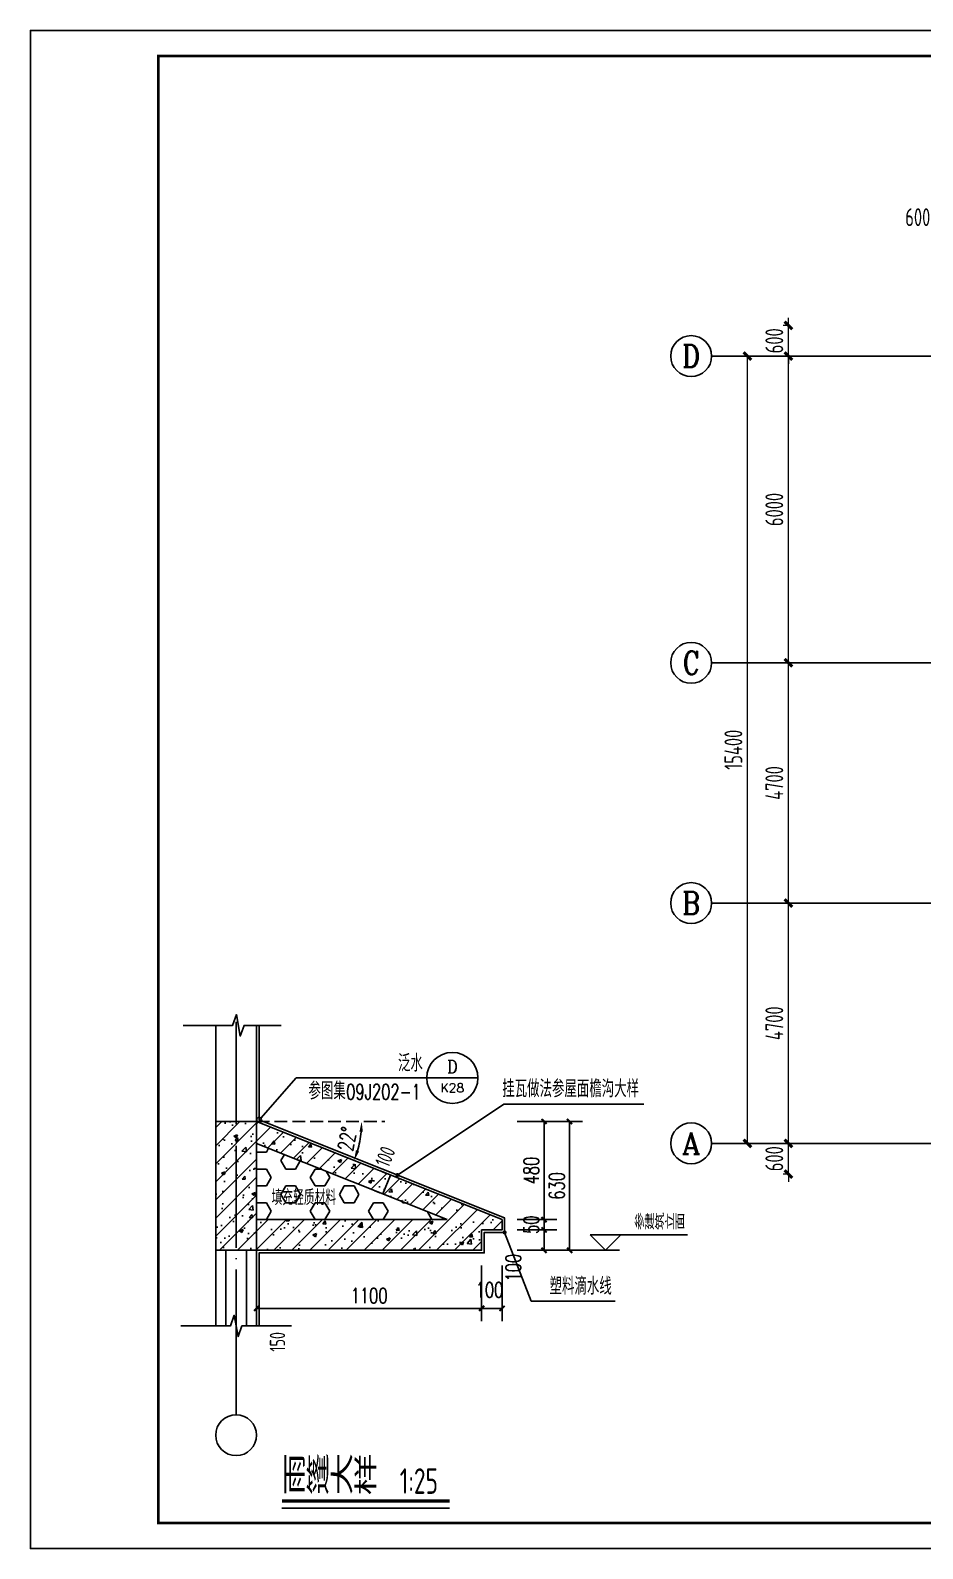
# Model space of a CAD drawing. Header units: millimetres. Extents: x 1742399 to 4898386, y 2481636 to 5226310.
# Drawn here: x 2117283 to 2134728, y 2586514 to 2616214 of the extents above; entities that cross this region are included whole.
import ezdxf
from ezdxf.enums import TextEntityAlignment as Align

# ---------------------------------------------------------------- set-up
doc = ezdxf.new("R2010")
doc.units = ezdxf.units.MM
doc.header["$LTSCALE"] = 1000
doc.linetypes.add('DASH', pattern=[0.35, 0.25, -0.1])
doc.linetypes.add('DOTE', pattern=[2.42, 2, -0.2, 0.02, -0.2])
for name, color, linetype in [('AXIS', 3, 'Continuous'), ('AXIS_TEXT', 7, 'Continuous'), ('DIM_ELEV', 3, 'Continuous'), ('DIM_LEAD', 3, 'Continuous'), ('DIM_SYMB', 3, 'Continuous'), ('DOTE', 1, 'DOTE'), ('G-屋顶', 2, 'Continuous'), ('PUB_DIM', 3, 'Continuous'), ('PUB_TEXT', 7, 'Continuous'), ('PUB_TITLE', 4, 'Continuous'), ('YHG_柱', 4, 'Continuous'), ('YHJ_公填', 8, 'Continuous'), ('YHJ_剖面_梁板', 4, 'Continuous'), ('YHJ_立面_墙线中', 2, 'Continuous'), ('公用-引出', 3, 'Continuous'), ('公用-索引', 3, 'Continuous')]:
    doc.layers.add(name, color=color, linetype=linetype)
doc.layers.add('COLU_TH', color=7, linetype='ByLayer', lineweight=18)
doc.layers.add('Z-详图标注', color=3, linetype='ByLayer', lineweight=18)
doc.layers.add('YHG_内尺寸', color=3, linetype='Continuous', lineweight=18, transparency=0.16)
doc.styles.add('_TCH_AXIS', font='COMPLEX', dxfattribs={"bigfont": 'GBCBIG'})
doc.styles.add('_TCH_DIM', font='SIMPLEX', dxfattribs={"bigfont": 'GBCBIG'})
doc.styles.add('_TCH_DIM_T3', font='SIMPLEX', dxfattribs={"width": 0.705882, "bigfont": 'GBCBIG'})
doc.styles.add('_TCH_LABEL', font='COMPLEX', dxfattribs={"bigfont": 'GBCBIG'})
doc.styles.add('COMPLEX', font='COMPLEX')
doc.styles.add('TSSD_Label', font='Tssdeng.shx', dxfattribs={"width": 0.7, "bigfont": 'hztxt.shx'})
doc.styles.add('TSSD_Rein', font='TSSDENG', dxfattribs={"width": 0.7, "bigfont": '@1HZTXT'})
doc.styles.add('TSSD_REIN_T3', font='tssdeng.shx', dxfattribs={"width": 0.7, "bigfont": 'hztxt.shx'})
doc.dimstyles.new('_TCH_ARCH&&100', dxfattribs={"dimtxt": 350, "dimasz": 150, "dimexe": 100, "dimexo": 200, "dimgap": 100, "dimtad": 1, "dimdec": 0, "dimzin": 0, "dimdsep": 46, "dimtxsty": 'TSSD_REIN_T3', "dimblk": 'ARCHTICK', "dimcen": 0.09, "dimclrt": 7, "dimazin": 2, "dimtfac": 1, "dimtdec": 0, "dimtix": 1, "dimtmove": 2, "dimatfit": 3, "dimfxl": 1, "dimfxlon": 1, "dimtolj": 1, "dimtzin": 0, "dimlwd": 18, "dimlwe": 18, "dimarcsym": 0})
doc.dimstyles.new('_TCH_ARCH&&25', dxfattribs={"dimtxt": 74.375, "dimasz": 25, "dimexe": 62.5, "dimexo": 75, "dimgap": 25, "dimtad": 1, "dimdec": 0, "dimzin": 0, "dimdsep": 46, "dimtxsty": '_TCH_DIM_T3', "dimblk": 'ARCHTICK', "dimcen": 0.09, "dimclrt": 7, "dimazin": 2, "dimtfac": 1, "dimtdec": 0, "dimtix": 1, "dimtmove": 2, "dimatfit": 3, "dimfxl": 1, "dimtolj": 1, "dimtzin": 0, "dimarcsym": 0})
doc.dimstyles.new('_TCH_ARROW&&25', dxfattribs={"dimtxt": 74.375, "dimasz": 50, "dimexe": 62.5, "dimexo": 75, "dimgap": 25, "dimtad": 1, "dimdec": 0, "dimzin": 0, "dimdsep": 46, "dimtxsty": '_TCH_DIM_T3', "dimcen": 0.09, "dimclrt": 7, "dimazin": 2, "dimtfac": 1, "dimtdec": 0, "dimtix": 1, "dimtmove": 2, "dimatfit": 3, "dimfxl": 1, "dimtolj": 1, "dimtzin": 0, "dimarcsym": 0})
doc.dimstyles.new('TSSD_100_100$0', dxfattribs={"dimscale": 0.66667, "dimtxt": 450, "dimasz": 1.28, "dimexe": 100, "dimexo": 250, "dimgap": 80, "dimtad": 1, "dimdec": 0, "dimzin": 0, "dimdsep": 46, "dimtxsty": 'TSSD_Rein', "dimblk": 'ARCHTICK', "dimblk1": 'XG', "dimblk2": 'XG', "dimsah": 1, "dimcen": 0, "dimdle": 100, "dimclrd": 3, "dimclre": 3, "dimclrt": 7, "dimazin": 0, "dimtfac": 1, "dimtdec": 0, "dimtix": 1, "dimtmove": 2, "dimatfit": 3, "dimldrblk": 'XG', "dimfxl": 1, "dimtvp": 0.7, "dimtolj": 1, "dimtzin": 0, "dimarcsym": 0})

# ---------------------------------------------------------------- blocks, each defined once
blk = doc.blocks.new('_ArchTick')
at = {"color": 0, "linetype": 'ByBlock', "const_width": 0.4}
blk.add_lwpolyline([(-0.5, -0.5), (0.5, 0.5)], dxfattribs=at)
blk = doc.blocks.new('*D93')
at = {"layer": 'Defpoints', "color": 0, "transparency": 16777216}
for p in [(2126502, 2592750), (2127326, 2592750), (2126502, 2592350)]:
    blk.add_point(p, dxfattribs=at)
at = {"layer": 'PUB_DIM', "color": 0, "lineweight": -2, "transparency": 16777216}
for p, q in [((2126802, 2592750), (2127576, 2592750)), ((2127326, 2592350), (2127326, 2592750)), ((2126802, 2592350), (2127576, 2592350))]:
    blk.add_line(p, q, dxfattribs=at)
at = {"layer": 'PUB_DIM', "color": 0, "lineweight": -2, "transparency": 16777216, "xscale": 100, "yscale": 100, "zscale": 100}
for p, rotation in [((2127326, 2592750), 90), ((2127326, 2592350), 270)]:
    blk.add_blockref('_ArchTick', p, dxfattribs=dict(at, rotation=rotation))
at = {"layer": 'PUB_DIM', "color": 7, "transparency": 16777216, "insert": (2126726, 2592011), "char_height": 297.5, "attachment_point": 5, "rotation": 90, "style": '_TCH_DIM_T3'}
blk.add_mtext('\\A1;100', dxfattribs=at)
blk = doc.blocks.new('*D94')
at = {"layer": 'Defpoints', "color": 0, "transparency": 16777216}
for p in [(2126502, 2592950), (2127326, 2592950), (2126502, 2592750)]:
    blk.add_point(p, dxfattribs=at)
at = {"layer": 'PUB_DIM', "color": 0, "lineweight": -2, "transparency": 16777216}
for p, q in [((2126802, 2592950), (2127576, 2592950)), ((2127326, 2592950), (2127326, 2593050)), ((2127326, 2592750), (2127326, 2592950)), ((2126802, 2592750), (2127576, 2592750)), ((2127326, 2592750), (2127326, 2592650))]:
    blk.add_line(p, q, dxfattribs=at)
at = {"layer": 'PUB_DIM', "color": 0, "lineweight": -2, "transparency": 16777216, "xscale": 100, "yscale": 100, "zscale": 100}
for p, rotation in [((2127326, 2592950), 270), ((2127326, 2592750), 90)]:
    blk.add_blockref('_ArchTick', p, dxfattribs=dict(at, rotation=rotation))
at = {"layer": 'PUB_DIM', "color": 7, "transparency": 16777216, "insert": (2127077, 2592850), "char_height": 297.5, "attachment_point": 5, "rotation": 90, "style": '_TCH_DIM_T3'}
blk.add_mtext('\\A1;50', dxfattribs=at)
blk = doc.blocks.new('*D95')
at = {"layer": 'Defpoints', "color": 0, "transparency": 16777216}
for p in [(2126502, 2594870), (2127326, 2594870), (2126502, 2592950)]:
    blk.add_point(p, dxfattribs=at)
at = {"layer": 'PUB_DIM', "color": 0, "lineweight": -2, "transparency": 16777216}
for p, q in [((2126802, 2594870), (2127576, 2594870)), ((2127326, 2592950), (2127326, 2594870)), ((2126802, 2592950), (2127576, 2592950))]:
    blk.add_line(p, q, dxfattribs=at)
at = {"layer": 'PUB_DIM', "color": 0, "lineweight": -2, "transparency": 16777216, "xscale": 100, "yscale": 100, "zscale": 100}
for p, rotation in [((2127326, 2594870), 90), ((2127326, 2592950), 270)]:
    blk.add_blockref('_ArchTick', p, dxfattribs=dict(at, rotation=rotation))
at = {"layer": 'PUB_DIM', "color": 7, "transparency": 16777216, "insert": (2127077, 2593910), "char_height": 297.5, "attachment_point": 5, "rotation": 90, "style": '_TCH_DIM_T3'}
blk.add_mtext('\\A1;480', dxfattribs=at)
blk = doc.blocks.new('*D96')
at = {"layer": 'Defpoints', "color": 0, "transparency": 16777216}
for p in [(2126502, 2594870), (2127825, 2594870), (2126502, 2592350)]:
    blk.add_point(p, dxfattribs=at)
at = {"layer": 'PUB_DIM', "color": 0, "lineweight": -2, "transparency": 16777216}
for p, q in [((2126802, 2594870), (2128075, 2594870)), ((2127825, 2592350), (2127825, 2594870)), ((2126802, 2592350), (2128075, 2592350))]:
    blk.add_line(p, q, dxfattribs=at)
at = {"layer": 'PUB_DIM', "color": 0, "lineweight": -2, "transparency": 16777216, "xscale": 100, "yscale": 100, "zscale": 100}
for p, rotation in [((2127825, 2594870), 90), ((2127825, 2592350), 270)]:
    blk.add_blockref('_ArchTick', p, dxfattribs=dict(at, rotation=rotation))
at = {"layer": 'PUB_DIM', "color": 7, "transparency": 16777216, "insert": (2127576, 2593610), "char_height": 297.5, "attachment_point": 5, "rotation": 90, "style": '_TCH_DIM_T3'}
blk.add_mtext('\\A1;630', dxfattribs=at)
blk = doc.blocks.new('*D97')
at = {"layer": 'Defpoints', "color": 0, "transparency": 16777216}
for p in [(2126106, 2592350), (2126506, 2592350), (2126506, 2591215)]:
    blk.add_point(p, dxfattribs=at)
at = {"layer": 'PUB_DIM', "color": 0, "lineweight": -2, "transparency": 16777216}
for p, q in [((2126106, 2592050), (2126106, 2590965)), ((2126506, 2592050), (2126506, 2590965)), ((2126106, 2591215), (2126506, 2591215))]:
    blk.add_line(p, q, dxfattribs=at)
at = {"layer": 'PUB_DIM', "color": 0, "lineweight": -2, "transparency": 16777216, "xscale": 100, "yscale": 100, "zscale": 100, "rotation": 180}
blk.add_blockref('_ArchTick', (2126106, 2591215), dxfattribs=at)
at = {"layer": 'PUB_DIM', "color": 0, "lineweight": -2, "transparency": 16777216, "xscale": 100, "yscale": 100, "zscale": 100}
blk.add_blockref('_ArchTick', (2126506, 2591215), dxfattribs=at)
at = {"layer": 'PUB_DIM', "color": 7, "transparency": 16777216, "insert": (2126260, 2591575), "char_height": 297.5, "attachment_point": 5, "style": '_TCH_DIM_T3'}
blk.add_mtext('\\A1;100', dxfattribs=at)
blk = doc.blocks.new('*D98')
at = {"layer": 'Defpoints', "color": 0, "transparency": 16777216}
for p in [(2121706, 2592350), (2126106, 2592350), (2126106, 2591215)]:
    blk.add_point(p, dxfattribs=at)
at = {"layer": 'PUB_DIM', "color": 0, "lineweight": -2, "transparency": 16777216}
for p, q in [((2121706, 2592050), (2121706, 2590965)), ((2126106, 2592050), (2126106, 2590965)), ((2121706, 2591215), (2126106, 2591215))]:
    blk.add_line(p, q, dxfattribs=at)
at = {"layer": 'PUB_DIM', "color": 0, "lineweight": -2, "transparency": 16777216, "xscale": 100, "yscale": 100, "zscale": 100, "rotation": 180}
blk.add_blockref('_ArchTick', (2121706, 2591215), dxfattribs=at)
at = {"layer": 'PUB_DIM', "color": 0, "lineweight": -2, "transparency": 16777216, "xscale": 100, "yscale": 100, "zscale": 100}
blk.add_blockref('_ArchTick', (2126106, 2591215), dxfattribs=at)
at = {"layer": 'PUB_DIM', "color": 7, "transparency": 16777216, "insert": (2123906, 2591463), "char_height": 297.5, "attachment_point": 5, "style": '_TCH_DIM_T3'}
blk.add_mtext('\\A1;1100', dxfattribs=at)
blk = doc.blocks.new('*D99')
at = {"layer": 'Defpoints', "color": 0, "transparency": 16777216}
for p in [(2121706, 2594870), (2123960, 2594870), (2123694, 2594354), (2123799, 2594033)]:
    blk.add_point(p, dxfattribs=at)
at = {"layer": 'PUB_DIM', "color": 0, "lineweight": -2, "transparency": 16777216}
for p, q in [((2123660, 2594870), (2123510, 2594870)), ((2123520, 2594144), (2123381, 2594200))]:
    blk.add_line(p, q, dxfattribs=at)
blk.add_arc((2121706, 2594870), 2054, 343.7805, 354.4196, dxfattribs=at)
at = {"layer": 'PUB_DIM', "color": 0, "transparency": 16777216}
for points in [[(2123717, 2594672), (2123784, 2594668), (2123760, 2594870)], [(2123710, 2594285), (2123647, 2594307), (2123613, 2594107)]]:
    blk.add_solid(points, dxfattribs=at)
at = {"layer": 'PUB_DIM', "color": 7, "transparency": 16777216, "insert": (2123479, 2594528), "char_height": 297.5, "attachment_point": 5, "rotation": 79.1001, "style": '_TCH_DIM_T3'}
blk.add_mtext('\\A1;22°', dxfattribs=at)
blk = doc.blocks.new('XG')
blk.add_line((-2, 0), (2, 0))
at = {"const_width": 0.45}
blk.add_lwpolyline([(-0.7, -0.7), (0.7, 0.7)], dxfattribs=at)
blk = doc.blocks.new('*D100')
at = {"layer": 'Defpoints', "color": 0, "ltscale": 100, "transparency": 16777216}
for p in [(2124323, 2593823), (2124323, 2593823), (2124175, 2593452)]:
    blk.add_point(p, dxfattribs=at)
at = {"layer": 'YHG_内尺寸', "color": 3, "lineweight": -2, "ltscale": 100, "transparency": 16777216}
for p, q in [((2124168, 2593885), (2124261, 2593848)), ((2124175, 2593452), (2124323, 2593822)), ((2124020, 2593513), (2124113, 2593476))]:
    blk.add_line(p, q, dxfattribs=at)
at = {"layer": 'YHG_内尺寸', "color": 3, "lineweight": -2, "ltscale": 100, "transparency": 16777216, "xscale": 0.8533376, "yscale": 0.8533376, "zscale": 0.8533376}
for p, rotation in [((2124323, 2593823), 68.20000000004147), ((2124175, 2593452), 248.2000000000415)]:
    blk.add_blockref('XG', p, dxfattribs=dict(at, rotation=rotation))
at = {"layer": 'YHG_内尺寸', "color": 7, "ltscale": 100, "transparency": 16777216, "insert": (2124220, 2594182), "char_height": 300, "attachment_point": 5, "rotation": 68.2, "style": 'TSSD_Rein'}
blk.add_mtext('\\A1;100', dxfattribs=at)
blk = doc.blocks.new('HAYJZ A3')
blk.add_lwpolyline([(4975, -403417), (46975, -403417), (46975, -433117), (4975, -433117), (4975, -403417)])
at = {"const_width": 50}
blk.add_lwpolyline([(7475, -403917), (46475, -403917), (46475, -432617), (7475, -432617), (7475, -403917)], dxfattribs=at)
at = {"layer": 'PUB_TITLE'}
blk.add_lwpolyline([(4975, -433117), (46975, -433117), (46975, -403417), (4975, -403417)], close=True, dxfattribs=at)
blk = doc.blocks.new('_AXISO')
blk.add_circle((0, 0), 0.5)
at = {"layer": 'AXIS_TEXT', "style": 'COMPLEX', "width": 1.041667}
blk.add_attdef('A', text='', height=0.56, dxfattribs=at).set_placement((-0.25, -0.28), (0.25, -0.28), align=Align.FIT)
blk = doc.blocks.new('*D348')
at = {"layer": 'AXIS', "color": 0, "lineweight": 18, "transparency": 16777216}
for p, q in [((2131304, 2609842), (2131203, 2609842)), ((2131303, 2594442), (2131303, 2609842)), ((2131304, 2594442), (2131203, 2594442))]:
    blk.add_line(p, q, dxfattribs=at)
at = {"layer": 'Defpoints', "color": 0, "transparency": 16777216}
for p in [(2131303, 2609842), (2134603, 2609842), (2134603, 2594442)]:
    blk.add_point(p, dxfattribs=at)
at = {"layer": 'AXIS', "color": 0, "lineweight": 18, "transparency": 16777216, "xscale": 150, "yscale": 150, "zscale": 150}
for p, rotation in [((2131303, 2609842), 90), ((2131303, 2594442), 270)]:
    blk.add_blockref('_ArchTick', p, dxfattribs=dict(at, rotation=rotation))
at = {"layer": 'AXIS', "color": 7, "transparency": 16777216, "insert": (2131028, 2602142), "char_height": 350, "attachment_point": 5, "rotation": 90, "style": 'TSSD_REIN_T3'}
blk.add_mtext('\\A1;15400', dxfattribs=at)
blk = doc.blocks.new('*D349')
at = {"layer": 'AXIS', "color": 0, "lineweight": 18, "transparency": 16777216}
for p, q in [((2132104, 2610442), (2132003, 2610442)), ((2132103, 2610442), (2132103, 2610592)), ((2132103, 2609842), (2132103, 2610442)), ((2132104, 2609842), (2132003, 2609842)), ((2132103, 2609842), (2132103, 2609692))]:
    blk.add_line(p, q, dxfattribs=at)
at = {"layer": 'Defpoints', "color": 0, "transparency": 16777216}
for p in [(2132103, 2610442), (2134603, 2610442), (2134603, 2609842)]:
    blk.add_point(p, dxfattribs=at)
at = {"layer": 'AXIS', "color": 0, "lineweight": 18, "transparency": 16777216, "xscale": 150, "yscale": 150, "zscale": 150}
for p, rotation in [((2132103, 2610442), 270), ((2132103, 2609842), 90)]:
    blk.add_blockref('_ArchTick', p, dxfattribs=dict(at, rotation=rotation))
at = {"layer": 'AXIS', "color": 7, "transparency": 16777216, "insert": (2131828, 2610142), "char_height": 350, "attachment_point": 5, "rotation": 90, "style": 'TSSD_REIN_T3'}
blk.add_mtext('\\A1;600', dxfattribs=at)
blk = doc.blocks.new('*D350')
at = {"layer": 'AXIS', "color": 0, "lineweight": 18, "transparency": 16777216}
for p, q in [((2132104, 2609842), (2132003, 2609842)), ((2132103, 2603842), (2132103, 2609842)), ((2132104, 2603842), (2132003, 2603842))]:
    blk.add_line(p, q, dxfattribs=at)
at = {"layer": 'Defpoints', "color": 0, "transparency": 16777216}
for p in [(2132103, 2609842), (2134603, 2609842), (2134603, 2603842)]:
    blk.add_point(p, dxfattribs=at)
at = {"layer": 'AXIS', "color": 0, "lineweight": 18, "transparency": 16777216, "xscale": 150, "yscale": 150, "zscale": 150}
for p, rotation in [((2132103, 2609842), 90), ((2132103, 2603842), 270)]:
    blk.add_blockref('_ArchTick', p, dxfattribs=dict(at, rotation=rotation))
at = {"layer": 'AXIS', "color": 7, "transparency": 16777216, "insert": (2131828, 2606842), "char_height": 350, "attachment_point": 5, "rotation": 90, "style": 'TSSD_REIN_T3'}
blk.add_mtext('\\A1;6000', dxfattribs=at)
blk = doc.blocks.new('*D351')
at = {"layer": 'AXIS', "color": 0, "lineweight": 18, "transparency": 16777216}
for p, q in [((2132104, 2603842), (2132003, 2603842)), ((2132103, 2599142), (2132103, 2603842)), ((2132104, 2599142), (2132003, 2599142))]:
    blk.add_line(p, q, dxfattribs=at)
at = {"layer": 'Defpoints', "color": 0, "transparency": 16777216}
for p in [(2132103, 2603842), (2134603, 2603842), (2134603, 2599142)]:
    blk.add_point(p, dxfattribs=at)
at = {"layer": 'AXIS', "color": 0, "lineweight": 18, "transparency": 16777216, "xscale": 150, "yscale": 150, "zscale": 150}
for p, rotation in [((2132103, 2603842), 90), ((2132103, 2599142), 270)]:
    blk.add_blockref('_ArchTick', p, dxfattribs=dict(at, rotation=rotation))
at = {"layer": 'AXIS', "color": 7, "transparency": 16777216, "insert": (2131828, 2601492), "char_height": 350, "attachment_point": 5, "rotation": 90, "style": 'TSSD_REIN_T3'}
blk.add_mtext('\\A1;4700', dxfattribs=at)
blk = doc.blocks.new('*D352')
at = {"layer": 'AXIS', "color": 0, "lineweight": 18, "transparency": 16777216}
for p, q in [((2132104, 2599142), (2132003, 2599142)), ((2132103, 2594442), (2132103, 2599142)), ((2132104, 2594442), (2132003, 2594442))]:
    blk.add_line(p, q, dxfattribs=at)
at = {"layer": 'Defpoints', "color": 0, "transparency": 16777216}
for p in [(2132103, 2599142), (2134603, 2599142), (2134603, 2594442)]:
    blk.add_point(p, dxfattribs=at)
at = {"layer": 'AXIS', "color": 0, "lineweight": 18, "transparency": 16777216, "xscale": 150, "yscale": 150, "zscale": 150}
for p, rotation in [((2132103, 2599142), 90), ((2132103, 2594442), 270)]:
    blk.add_blockref('_ArchTick', p, dxfattribs=dict(at, rotation=rotation))
at = {"layer": 'AXIS', "color": 7, "transparency": 16777216, "insert": (2131828, 2596792), "char_height": 350, "attachment_point": 5, "rotation": 90, "style": 'TSSD_REIN_T3'}
blk.add_mtext('\\A1;4700', dxfattribs=at)
blk = doc.blocks.new('*D353')
at = {"layer": 'AXIS', "color": 0, "lineweight": 18, "transparency": 16777216}
for p, q in [((2132103, 2594442), (2132103, 2594592)), ((2132104, 2594442), (2132003, 2594442)), ((2132103, 2593842), (2132103, 2594442)), ((2132104, 2593842), (2132003, 2593842)), ((2132103, 2593842), (2132103, 2593692))]:
    blk.add_line(p, q, dxfattribs=at)
at = {"layer": 'Defpoints', "color": 0, "transparency": 16777216}
for p in [(2132103, 2594442), (2134603, 2594442), (2134603, 2593842)]:
    blk.add_point(p, dxfattribs=at)
at = {"layer": 'AXIS', "color": 0, "lineweight": 18, "transparency": 16777216, "xscale": 150, "yscale": 150, "zscale": 150}
for p, rotation in [((2132103, 2594442), 270), ((2132103, 2593842), 90)]:
    blk.add_blockref('_ArchTick', p, dxfattribs=dict(at, rotation=rotation))
at = {"layer": 'AXIS', "color": 7, "transparency": 16777216, "insert": (2131828, 2594142), "char_height": 350, "attachment_point": 5, "rotation": 90, "style": 'TSSD_REIN_T3'}
blk.add_mtext('\\A1;600', dxfattribs=at)
blk = doc.blocks.new('*D365')
at = {"layer": 'AXIS', "color": 0, "lineweight": 18, "transparency": 16777216}
for p, q in [((2135003, 2612284), (2135003, 2612385)), ((2135003, 2612285), (2135603, 2612285)), ((2135603, 2612284), (2135603, 2612385))]:
    blk.add_line(p, q, dxfattribs=at)
at = {"layer": 'Defpoints', "color": 0, "transparency": 16777216}
for p in [(2135603, 2612285), (2135003, 2610842), (2135603, 2610842)]:
    blk.add_point(p, dxfattribs=at)
at = {"layer": 'AXIS', "color": 0, "lineweight": 18, "transparency": 16777216, "xscale": 150, "yscale": 150, "zscale": 150, "rotation": 180}
blk.add_blockref('_ArchTick', (2135003, 2612285), dxfattribs=at)
at = {"layer": 'AXIS', "color": 0, "lineweight": 18, "transparency": 16777216, "xscale": 150, "yscale": 150, "zscale": 150}
blk.add_blockref('_ArchTick', (2135603, 2612285), dxfattribs=at)
at = {"layer": 'AXIS', "color": 7, "transparency": 16777216, "insert": (2134633, 2612560), "char_height": 350, "attachment_point": 5, "style": 'TSSD_REIN_T3'}
blk.add_mtext('\\A1;600', dxfattribs=at)

msp = doc.modelspace()

# ---------------------------------------------------------------- hatches: boundary and pattern name
h = msp.add_hatch()
h.set_pattern_fill('HEX', color=8, scale=200, style=0)
h.set_pattern_definition([(0, (2121705.7, 2592949.9), (0, 329.956), [190.5, -381]), (120, (2121705.7, 2592949.9), (-285.75, -164.978), [190.5, -381]), (60, (2121896.2, 2592949.9), (-285.75, 164.978), [190.5, -381])])
h.paths.add_polyline_path([(2121705.7, 2594439), (2121705.7, 2592949.9), (2125428.6, 2592949.9)])
at = {"layer": 'YHJ_公填'}
h = msp.add_hatch(dxfattribs=at)
h.set_pattern_fill('钢筋混凝土', color=256, scale=100)
h.set_pattern_definition([(45, (1848780.7, 2694562.94), (-176.7767, 176.7767), []), (50, (1848780.7, 2694562.94), (717.2602, -62.7521), [75, -825]), (355, (1848780.7, 2694562.94), (-138.7513, 752.1921), [60, -660]), (100.4514, (1848840.5, 2694557.7), (578.5094, 689.4395), [63.7402, -701.1421]), (46.1842, (1848780.7, 2694762.9), (1067.241, -165.519), [112.5, -1237.5]), (96.6356, (1848869.6, 2694749.1), (934.6627, 974.118), [95.6103, -1051.713]), (351.1842, (1848780.7, 2694762.9), (934.662, 974.1186), [90, -990]), (21, (1848880.7, 2694712.94), (596.907, -402.6189), [75, -825]), (326, (1848880.7, 2694712.94), (243.3153, 725.15), [60, -660]), (71.4514, (1848930.44, 2694679.4), (840.2226, 322.5305), [63.7402, -701.1421]), (37.5, (1848780.7, 2694562.94), (12.15986, 332.89385), [0, -652, 0, -670, 0, -662.5]), (7.5, (1848780.7, 2694562.94), (263.06954, 394.4117), [0, -382, 0, -637, 0, -252.5]), (327.5, (1848557.7, 2694562.94), (533.82244, -22.55487), [0, -250, 0, -780, 0, -1035]), (317.5, (1848457.7, 2694562.94), (583.1862, 100.105), [0, -325, 0, -518, 0, -735])])
h.paths.add_polyline_path([(2121705.7, 2594869.8), (2121305.7, 2594869.8), (2121305.7, 2592349.9), (2121705.7, 2592349.9)])
h.paths.add_polyline_path([(2121305.7, 2594869.8), (2120905.7, 2594869.8), (2120905.7, 2592349.9), (2121305.7, 2592349.9)])
h.paths.add_polyline_path([(2126105.7, 2592749.9), (2126505.7, 2592749.9), (2126505.7, 2592949.9), (2121705.7, 2594869.8), (2121705.7, 2594439), (2125428.6, 2592949.9), (2121705.7, 2592949.9), (2121705.7, 2592349.9), (2126105.7, 2592349.9)])

# ---------------------------------------------------------------- linework, layer by layer
at = {"color": 8, "linetype": 'DASH'}
msp.add_lwpolyline([(2121705.7, 2594869.8), (2124212.5, 2594869.8)], dxfattribs=at)
at = {"layer": 'AXIS'}
for p, q in [((2134602.5, 2609842.3), (2130602.5, 2609842.3)), ((2134602.5, 2603842.3), (2130602.5, 2603842.3)), ((2134602.5, 2599142.3), (2130602.5, 2599142.3)), ((2134602.5, 2594442.3), (2130602.5, 2594442.3)), ((2121305.7, 2589976.4), (2121305.7, 2589133.3))]:
    msp.add_line(p, q, dxfattribs=at)
msp.add_circle((2121305.7, 2588733.3), 400, dxfattribs=at)
at = {"layer": 'COLU_TH', "ltscale": 100}
msp.add_lwpolyline([(2120905.7, 2594869.8), (2120905.7, 2592349.9), (2121705.7, 2592349.9), (2121705.7, 2594869.8)], close=True, dxfattribs=at)
at = {"layer": 'DIM_ELEV'}
for p, q in [((2128524.8, 2592349.9), (2128224.8, 2592649.9)), ((2128224.8, 2592649.9), (2130130.3, 2592649.9)), ((2128524.8, 2592349.9), (2128824.8, 2592649.9)), ((2128074.8, 2592349.9), (2128798.8, 2592349.9))]:
    msp.add_line(p, q, dxfattribs=at)
at = {"layer": 'DIM_LEAD'}
for p, q in [((2124459.7, 2593822.1), (2126537.1, 2595211.9)), ((2126537.1, 2595211.9), (2129276.4, 2595211.9))]:
    msp.add_line(p, q, dxfattribs=at)
at = {"layer": 'DIM_LEAD', "const_width": 40}
msp.add_lwpolyline([(2124443, 2593811, 1), (2124476.3, 2593833.2, 1)], format="xyb", close=True, dxfattribs=at)
at = {"layer": 'DIM_SYMB'}
for points in [[(2120269.3, 2596749.9), (2121236.8, 2596749.9), (2121313.3, 2596959.9), (2121387.3, 2596539.9), (2121461.8, 2596749.9), (2122189.5, 2596749.9)], [(2120225.7, 2590871.3), (2121193.2, 2590871.3), (2121269.6, 2591081.3), (2121343.7, 2590661.3), (2121418.2, 2590871.3), (2122385.7, 2590871.3)], [(2122202.5, 2587306.4), (2125480.4, 2587306.4)]]:
    msp.add_lwpolyline(points, dxfattribs=at)
at = {"layer": 'DIM_SYMB', "const_width": 70}
msp.add_lwpolyline([(2122202.5, 2587446.4), (2125480.4, 2587446.4)], dxfattribs=at)
at = {"layer": 'DOTE'}
for p, q in [((2134602.5, 2609842.3), (2143402.5, 2609842.3)), ((2134602.5, 2603842.3), (2143402.5, 2603842.3)), ((2134602.5, 2599142.3), (2143802.5, 2599142.3)), ((2121305.7, 2589976.4), (2121305.7, 2596939.2)), ((2134602.5, 2594442.3), (2143402.5, 2594442.3))]:
    msp.add_line(p, q, dxfattribs=at)
at = {"layer": 'G-屋顶', "color": 2}
for p, q in [((2121705.7, 2594869.8), (2126505.7, 2592949.9)), ((2121705.7, 2594439), (2125428.6, 2592949.9)), ((2121705.7, 2592949.9), (2125428.6, 2592949.9)), ((2126505.7, 2592749.9), (2126505.7, 2592949.9)), ((2126105.7, 2592749.9), (2126505.7, 2592749.9)), ((2126105.7, 2592349.9), (2126105.7, 2592749.9)), ((2120905.7, 2592349.9), (2126105.7, 2592349.9))]:
    msp.add_line(p, q, dxfattribs=at)
for points in [[(2120905.7, 2596749.9), (2120905.7, 2592349.9)], [(2121705.7, 2596749.9), (2121705.7, 2594869.8)], [(2121705.7, 2594439), (2121705.7, 2592949.9)], [(2126505.7, 2592949.9), (2126505.7, 2592749.9)], [(2126105.7, 2592349.9), (2126105.7, 2592749.9)]]:
    msp.add_lwpolyline(points, dxfattribs=at)
at = {"layer": 'YHG_柱'}
msp.add_lwpolyline([(2121755.7, 2596749.9), (2121755.7, 2594903.6), (2126555.7, 2592983.8), (2126555.7, 2592699.9), (2126155.7, 2592699.9), (2126155.7, 2592299.9), (2121755.7, 2592299.9), (2121755.7, 2590871.3)], dxfattribs=at)
at = {"layer": 'YHJ_剖面_梁板'}
for p, q in [((2121105.7, 2592349.9), (2121105.7, 2590871.3)), ((2121505.7, 2592349.9), (2121505.7, 2590871.3))]:
    msp.add_line(p, q, dxfattribs=at)
at = {"layer": 'YHJ_立面_墙线中'}
for p, q in [((2120905.7, 2592349.9), (2120905.7, 2590871.3)), ((2121705.7, 2592349.9), (2121705.7, 2590871.3))]:
    msp.add_line(p, q, dxfattribs=at)
msp.add_lwpolyline([(2121705.7, 2594869.8), (2126505.7, 2592949.9), (2126505.7, 2592749.9), (2126105.7, 2592749.9), (2126105.7, 2592349.9), (2121705.7, 2592349.9)], dxfattribs=at)
at = {"layer": 'Z-详图标注', "ltscale": 100}
msp.add_lwpolyline([(2121705.7, 2592349.9), (2120905.7, 2592349.9), (2120905.7, 2594869.8), (2121705.7, 2594869.8)], close=True, dxfattribs=at)
at = {"layer": '公用-引出'}
for p, q in [((2126555.7, 2592699.9), (2127073.8, 2591357.9)), ((2126555.7, 2592699.9), (2127073.8, 2591357.9)), ((2127073.8, 2591357.9), (2128715.8, 2591357.9))]:
    msp.add_line(p, q, dxfattribs=at)
at = {"layer": '公用-引出', "const_width": 40}
msp.add_lwpolyline([(2126548.5, 2592718.6, 1), (2126562.9, 2592681.3, 1)], format="xyb", close=True, dxfattribs=at)
msp.add_lwpolyline([(2126548.5, 2592718.6, 1), (2126562.9, 2592681.3, 1)], format="xyb", close=True, dxfattribs=at)
at = {"layer": '公用-索引'}
for p, q in [((2121786.2, 2594938.3), (2122476.4, 2595722.3)), ((2122476.4, 2595722.3), (2125033, 2595722.3)), ((2126033, 2595722.3), (2125033, 2595722.3))]:
    msp.add_line(p, q, dxfattribs=at)
msp.add_lwpolyline([(2121801.9, 2594903.6, 1), (2121709.6, 2594903.6, 1)], format="xyb", close=True, dxfattribs=at)
msp.add_circle((2125533, 2595722.3), 500, dxfattribs=at)

# ---------------------------------------------------------------- block references
msp.add_blockref('HAYJZ A3', (2112308.5, 3019631.2))
at = {"layer": 'AXIS'}
ref = msp.add_blockref('_AXISO', (2130202.5, 2609842.3), dxfattribs=dict(at, xscale=800, yscale=800, zscale=800))
ref.add_attrib('A', 'D', dxfattribs={"layer": 'AXIS_TEXT', "height": 435.3, "style": '_TCH_AXIS'}).set_placement((2130026.3, 2609624.7), (2130378.7, 2609624.7), align=Align.FIT)
ref = msp.add_blockref('_AXISO', (2130202.5, 2603842.3), dxfattribs=dict(at, xscale=800, yscale=800, zscale=800))
ref.add_attrib('A', 'C', dxfattribs={"layer": 'AXIS_TEXT', "height": 455.7, "style": '_TCH_AXIS'}).set_placement((2130039.8, 2603614.5), (2130365.3, 2603614.5), align=Align.FIT)
ref = msp.add_blockref('_AXISO', (2130202.5, 2599142.3), dxfattribs=dict(at, xscale=800, yscale=800, zscale=800))
ref.add_attrib('A', 'B', dxfattribs={"layer": 'AXIS_TEXT', "height": 435.3, "style": '_TCH_AXIS'}).set_placement((2130026.3, 2598924.7), (2130378.7, 2598924.7), align=Align.FIT)
ref = msp.add_blockref('_AXISO', (2130202.5, 2594442.3), dxfattribs=dict(at, xscale=800, yscale=800, zscale=800))
ref.add_attrib('A', 'A', dxfattribs={"layer": 'AXIS_TEXT', "height": 425.2, "style": '_TCH_AXIS'}).set_placement((2130020.3, 2594229.8), (2130384.7, 2594229.8), align=Align.FIT)

# ---------------------------------------------------------------- texts
at = {"layer": 'DIM_LEAD', "color": 7, "style": '_TCH_DIM'}
msp.add_text('挂瓦做法参屋面檐沟大样', height=337.589, dxfattribs=at).set_placement((2126509.1, 2595343))
at = {"layer": 'DIM_SYMB', "color": 7, "width": 0.7}
for s, height, style, p in [('填充轻质材料', 300, 'TSSD_Label', (2122000.3, 2593233.7)), ('雨篷大样', 700, 'TSSD_Rein', (2122202.5, 2587586.4)), ('1:25', 500, 'TSSD_Rein', (2124505.4, 2587586.4))]:
    msp.add_text(s, height=height, dxfattribs=dict(at, style=style)).set_placement(p)
at = {"layer": 'DIM_SYMB', "color": 7, "style": 'TSSD_Label', "width": 0.7}
msp.add_text('150', height=300, rotation=90, dxfattribs=at).set_placement((2122264.2, 2590368.3))
at = {"layer": 'PUB_TEXT', "style": 'TSSD_Rein', "width": 0.7}
msp.add_text('参建筑立面', height=297.5, dxfattribs=at).set_placement((2129088.4, 2592754.9))
at = {"layer": '公用-引出', "color": 7, "style": '_TCH_DIM'}
msp.add_text('塑料滴水线', height=337.59, dxfattribs=at).set_placement((2127434.2, 2591481.6))
at = {"layer": '公用-索引', "color": 7, "style": '_TCH_DIM'}
for s, p in [('泛水', (2124470, 2595845.9)), ('参图集', (2122720.8, 2595300.8))]:
    msp.add_text(s, height=337.59, dxfattribs=at).set_placement(p)
at = {"layer": '公用-索引', "color": 7, "style": '_TCH_LABEL'}
for s, height, p, p2 in [('D', 255.9, (2125429.4, 2595815.6), (2125636.6, 2595815.6)), ('K28', 173.56, (2125301.6, 2595440.9), (2125764.4, 2595440.9))]:
    msp.add_text(s, height=height, dxfattribs=at).set_placement(p, p2, align=Align.FIT)
at = {"layer": '公用-索引', "color": 7, "style": '_TCH_DIM', "width": 0.705882}
msp.add_text('09J202-1', height=297.5, dxfattribs=at).set_placement((2123458, 2595300.8))

# ---------------------------------------------------------------- dimensions: what is measured, and where the dimension line sits
at = {"layer": 'AXIS'}
dim = msp.add_linear_dim(base=(2135602.5, 2612285.4), p1=(2135002.5, 2610842.3), p2=(2135602.5, 2610842.3), angle=0, dimstyle='_TCH_ARCH&&100', dxfattribs=at)
dim.commit()
dim.dimension.update_dxf_attribs({"geometry": '*D365', "text_midpoint": (2134632.5, 2612560.4), "dimtype": 161})
for p1, p2, distance, picture, middle in [((2134602.5, 2609842.3), (2134602.5, 2610442.3), 2500, '*D349', (2131827.5, 2610142.3)), ((2134602.5, 2594442.3), (2134602.5, 2609842.3), 3300, '*D348', (2131027.5, 2602142.3)), ((2134602.5, 2603842.3), (2134602.5, 2609842.3), 2500, '*D350', (2131827.5, 2606842.3)), ((2134602.5, 2599142.3), (2134602.5, 2603842.3), 2500, '*D351', (2131827.5, 2601492.3)), ((2134602.5, 2594442.3), (2134602.5, 2599142.3), 2500, '*D352', (2131827.5, 2596792.3)), ((2134602.5, 2593842.3), (2134602.5, 2594442.3), 2500, '*D353', (2131827.5, 2594142.3))]:
    dim = msp.add_aligned_dim(p1=p1, p2=p2, distance=distance, dimstyle='_TCH_ARCH&&100', dxfattribs=at)
    dim.commit()
    dim.dimension.update_dxf_attribs({"geometry": picture, "text_midpoint": middle})
at = {"layer": 'PUB_DIM'}
for p1, p2, distance, picture, middle in [((2126502, 2592949.9), (2126502, 2594869.8), -824, '*D95', (2127077.2, 2593909.8)), ((2126502, 2592349.9), (2126502, 2594869.8), -1322.9, '*D96', (2127576.1, 2593609.8)), ((2126502, 2592749.9), (2126502, 2592949.9), -824, '*D94', (2127077.2, 2592849.9)), ((2121705.7, 2592349.9), (2126105.7, 2592349.9), -1135.3, '*D98', (2123905.7, 2591463.3))]:
    dim = msp.add_aligned_dim(p1=p1, p2=p2, distance=distance, dimstyle='_TCH_ARCH&&25', override={"dimscale": 4, "dimlfac": 0.25, "dimadec": 0, "dimazin": 0}, dxfattribs=at)
    dim.commit()
    dim.dimension.update_dxf_attribs({"geometry": picture, "text_midpoint": middle})
dim = msp.add_angular_dim_3p(base=(2123694.3, 2594354.3), center=(2121705.7, 2594869.8), p1=(2123798.8, 2594032.6), p2=(2123960, 2594869.8), dimstyle='_TCH_ARROW&&25', override={"dimscale": 4, "dimlfac": 0.25, "dimadec": 0, "dimazin": 0}, dxfattribs=at)
dim.commit()
dim.dimension.update_dxf_attribs({"geometry": '*D99', "text_midpoint": (2123478.7, 2594528.4)})
for base, p1, p2, angle, picture, middle in [((2127326, 2592749.9), (2126502, 2592349.9), (2126502, 2592749.9), 90, '*D93', (2126726, 2592011.3)), ((2126505.7, 2591214.6), (2126105.7, 2592349.9), (2126505.7, 2592349.9), 0, '*D97', (2126260, 2591575.3))]:
    dim = msp.add_linear_dim(base=base, p1=p1, p2=p2, angle=angle, dimstyle='_TCH_ARCH&&25', override={"dimscale": 4, "dimlfac": 0.25, "dimadec": 0, "dimazin": 0}, dxfattribs=at)
    dim.commit()
    dim.dimension.update_dxf_attribs({"geometry": picture, "text_midpoint": middle, "dimtype": 161})
at = {"layer": 'YHG_内尺寸', "ltscale": 100}
dim = msp.add_linear_dim(base=(2124323.1, 2593822.9), p1=(2124174.5, 2593451.5), p2=(2124323.1, 2593822.9), angle=68.2, text='100', dimstyle='TSSD_100_100$0', dxfattribs=at)
dim.commit()
dim.dimension.update_dxf_attribs({"geometry": '*D100', "text_midpoint": (2124220.4, 2594182), "dimtype": 161})

doc.saveas('drawing.dxf')
